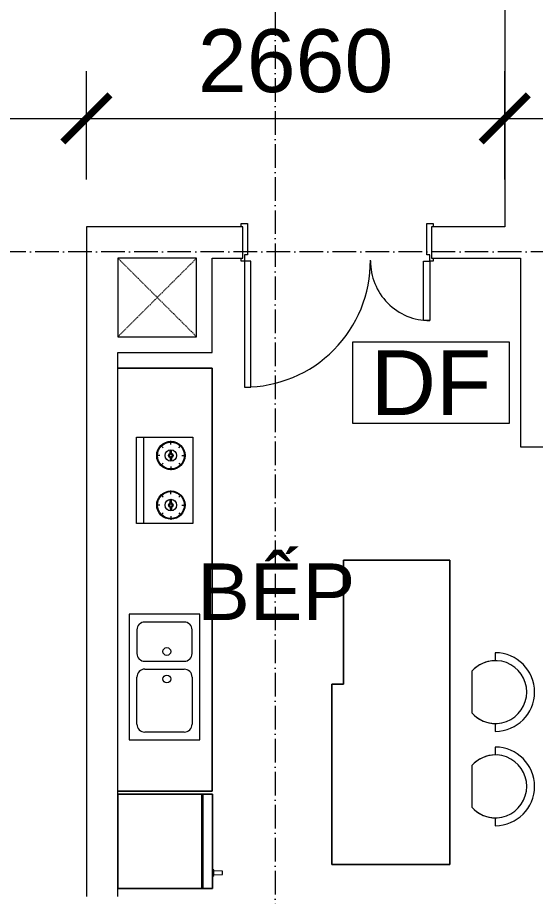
# Model space of a CAD drawing. Header units: millimetres. Extents: x -20144 to 122974, y -38328 to 48263.
# Drawn here: x 30763 to 34056, y 27050 to 32640 of the extents above; entities that cross this region are included whole.
import ezdxf
from ezdxf.enums import TextEntityAlignment as Align

# ---------------------------------------------------------------- set-up
doc = ezdxf.new("R2010")
doc.units = ezdxf.units.MM
doc.linetypes.add('Dash', pattern=[6.35, 3.175, -3.175])
doc.linetypes.add('Grid Line', pattern=[4.2, 3, -0.6, 0, -0.6])
for name, color, linetype, lineweight in [('A-DETL-GENF', 31, 'Continuous', 5), ('A-DETL-GENF-HDLN', 161, 'Dash', 5), ('CHU', 181, 'Continuous', 5), ('CUA', 31, 'Continuous', 9), ('DIM', 1, 'Continuous', 5), ('NET-CAT', 3, 'Continuous', 15), ('THIET BI', 44, 'Continuous', 5), ('TRUC', 225, 'Continuous', 5), ('Y-GHI CHU PCCC$0$Z-CT1-GHI CHU TT$0$KI-HIEU', 6, 'Continuous', 13)]:
    doc.layers.add(name, color=color, linetype=linetype, lineweight=lineweight)
doc.styles.add('Arial_4', font='arial_0.ttf', dxfattribs={"height": 360})
doc.styles.add('TA1', font='arial_0.ttf')
doc.styles.add('Y-GHI CHU PCCC$0$Arial', font='arial_0.ttf')
doc.dimstyles.new('D_200_KTx2', dxfattribs={"dimtxt": 400, "dimasz": 300, "dimexe": 300, "dimexo": 300, "dimgap": 160, "dimtad": 1, "dimdec": 0, "dimzin": 9, "dimtxsty": 'TA1', "dimblk": 'ARCHTICK', "dimcen": 1, "dimdle": 300, "dimclrd": 256, "dimclre": 256, "dimclrt": 7, "dimadec": 0, "dimazin": 0, "dimtfac": 1, "dimtdec": 0, "dimtix": 1, "dimtmove": 1, "dimatfit": 3, "dimldrblk": 'ARCHTICK', "dimfxl": 0, "dimtolj": 1, "dimtzin": 0, "dimlwd": -1, "dimlwe": -1, "dimarcsym": 0})

# ---------------------------------------------------------------- blocks, each defined once
blk = doc.blocks.new('CUA VAO CAN HO - Type 1-1365711-MẶT BẰNG TẦNG 5 ĐẾN TẦNG 22')
at = {"layer": 'CUA', "lineweight": 5}
for p, q in [((-508.5, 97.7), (-508.5, 117.7)), ((-508.5, 117.7), (-468.5, 117.7)), ((-468.5, 117.7), (-468.5, -81.3)), ((671.5, 117.7), (711.5, 117.7)), ((671.5, -81.3), (671.5, 117.7)), ((711.5, 117.7), (711.5, 97.7)), ((-498.5, 97.7), (-508.5, 97.7)), ((-498.5, -102.3), (-498.5, 97.7)), ((701.5, 97.7), (701.5, -102.3)), ((711.5, 97.7), (701.5, 97.7)), ((-508.5, -102.3), (-498.5, -102.3)), ((-508.5, -122.3), (-508.5, -102.3)), ((-488.5, -81.3), (-488.5, -122.3)), ((-468.5, -81.3), (-488.5, -81.3)), ((691.5, -81.3), (671.5, -81.3)), ((691.5, -122.3), (691.5, -81.3)), ((701.5, -102.3), (711.5, -102.3)), ((711.5, -102.3), (711.5, -122.3)), ((-488.5, -122.3), (-508.5, -122.3)), ((711.5, -122.3), (691.5, -122.3))]:
    blk.add_line(p, q, dxfattribs=at)
at = {"layer": 'CUA'}
for p, q in [((-447.5, -122.3), (-487.5, -122.3)), ((-487.5, -122.3), (-487.5, -922.3)), ((-447.5, -922.3), (-447.5, -122.3)), ((650.5, -122.3), (690.5, -122.3)), ((650.5, -499.3), (650.5, -122.3)), ((690.5, -122.3), (690.5, -499.3)), ((690.5, -499.3), (650.5, -499.3)), ((-487.5, -922.3), (-447.5, -922.3))]:
    blk.add_line(p, q, dxfattribs=at)
at = {"layer": 'CUA', "lineweight": 5}
for centre, radius, start, end in [((-487.5, -122.3), 800, 270, 0.5), ((690.5, -122.3), 377, 179.5, 270)]:
    blk.add_arc(centre, radius, start, end, dxfattribs=at)
blk = doc.blocks.new('X-TU LANH - X-TU LANH-1305599-MẶT BẰNG TẦNG 5 ĐẾN TẦNG 22')
at = {"layer": 'THIET BI'}
for p, q in [((300, 0), (-300, 0)), ((-300, 0), (-300, -600)), ((-300, -600), (-300, 0)), ((-300, 0), (300, 0)), ((300, -600), (300, 0)), ((300, 0), (300, -600)), ((300, -530), (-300, -530)), ((300, -540), (-300, -540)), ((-300, -600), (300, -600)), ((300, -600), (-300, -600)), ((-222.5, -600), (-217.5, -610)), ((-217.5, -610), (-182.5, -610)), ((-212.5, -610), (-210.5, -665)), ((-189.5, -665), (-187.5, -610)), ((-182.5, -610), (-177.5, -600)), ((-210.5, -665), (-205.2, -665)), ((-194.8, -665), (-189.5, -665))]:
    blk.add_line(p, q, dxfattribs=at)
blk.add_arc((-200, -667.2), 5.66, 22.4018, 157.5982, dxfattribs=at)
blk = doc.blocks.new('X-GHE BAR - X-GHE BAR-1305631-MẶT BẰNG TẦNG 5 ĐẾN TẦNG 22')
at = {"layer": 'THIET BI'}
for p, q in [((-250, -250), (-200, -250)), ((-250, -250), (-200, -250)), ((200, -250), (250, -250)), ((200, -250), (250, -250)), ((-132.3, -400), (132.3, -400)), ((-132.3, -400), (132.3, -400))]:
    blk.add_line(p, q, dxfattribs=at)
for radius, start, end in [(250, 0, 180), (250, 0, 180), (200, 311.4096, 228.5904), (200, 180, 228.5904), (200, 311.4096, 0)]:
    blk.add_arc((0, -250), radius, start, end, dxfattribs=at)
blk = doc.blocks.new('X-BEP - X-BEP-1383930-MẶT BẰNG TẦNG 5 ĐẾN TẦNG 22')
at = {"layer": 'THIET BI'}
for p, q in [((0, 0), (0, -600)), ((0, -600), (0, 0)), ((2689.8, -600), (2689.8, 0)), ((2689.8, 0), (2689.8, -600)), ((325.6, -71.5), (325.6, -521.5)), ((1125.6, -71.5), (325.6, -71.5)), ((1125.6, -521.5), (1125.6, -71.5)), ((425.6, -121.5), (725.6, -121.5)), ((1025.6, -121.5), (875.6, -121.5)), ((1702.5, -117.4), (2251.6, -117.4)), ((1702.5, -475.7), (1702.5, -117.4)), ((2251.6, -162.4), (1702.5, -162.4)), ((2251.6, -117.4), (2251.6, -475.7)), ((375.6, -421.5), (375.6, -171.5)), ((775.6, -171.5), (775.6, -421.5)), ((825.6, -171.5), (825.6, -421.5)), ((1075.6, -421.5), (1075.6, -171.5)), ((1769.7, -287.3), (1753.1, -270.7)), ((1819.3, -266.8), (1819.3, -243.3)), ((1868.9, -287.3), (1885.5, -270.7)), ((2085.2, -287.3), (2068.6, -270.7)), ((2134.8, -266.8), (2134.8, -243.3)), ((2184.4, -287.3), (2201, -270.7)), ((1805.2, -332.9), (1782.7, -332.9)), ((1833.5, -332.9), (1856, -332.9)), ((2120.6, -332.9), (2098.1, -332.9)), ((2148.9, -332.9), (2171.4, -332.9)), ((1749.1, -336.9), (1725.7, -336.9)), ((1769.7, -386.6), (1753.1, -403.1)), ((1805.2, -341), (1782.7, -341)), ((1833.5, -341), (1856, -341)), ((1868.9, -386.6), (1885.5, -403.1)), ((1889.5, -336.9), (1912.9, -336.9)), ((2064.6, -336.9), (2041.2, -336.9)), ((2085.2, -386.6), (2068.6, -403.1)), ((2120.6, -341), (2098.1, -341)), ((2148.9, -341), (2171.4, -341)), ((2184.4, -386.6), (2201, -403.1)), ((2205, -336.9), (2228.4, -336.9)), ((1819.3, -407.1), (1819.3, -430.5)), ((2134.8, -407.1), (2134.8, -430.5)), ((725.6, -471.5), (425.6, -471.5)), ((875.6, -471.5), (1025.6, -471.5)), ((2251.6, -475.7), (1702.5, -475.7)), ((325.6, -521.5), (1125.6, -521.5)), ((0, -600), (2689.8, -600)), ((2689.8, -600), (0, -600))]:
    blk.add_line(p, q, dxfattribs=at)
for centre, radius in [((1819.3, -336.9), 90), ((1819.3, -336.9), 85.5), ((2134.8, -336.9), 90), ((2134.8, -336.9), 85.5), ((713.1, -311.5), 25), ((888.1, -311.5), 25), ((1819.3, -336.9), 36.9), ((1819.3, -336.9), 14.7), ((1819.3, -336.9), 8.24), ((2134.8, -336.9), 36.9), ((2134.8, -336.9), 14.7), ((2134.8, -336.9), 8.24)]:
    blk.add_circle(centre, radius, dxfattribs=at)
for centre, start, end in [((425.6, -171.5), 90, 180), ((725.6, -171.5), 360, 90), ((875.6, -171.5), 90, 180), ((1025.6, -171.5), 360, 90), ((425.6, -421.5), 180, 270), ((725.6, -421.5), 270, 0), ((875.6, -421.5), 180, 270), ((1025.6, -421.5), 270, 0)]:
    blk.add_arc(centre, 50, start, end, dxfattribs=at)
blk = doc.blocks.new('X-BAR - X-BAR-1383931-MẶT BẰNG TẦNG 5 ĐẾN TẦNG 22')
at = {"layer": 'THIET BI'}
for p, q in [((0, 0), (-676, 0)), ((-676, 0), (-676, -790)), ((-676, -790), (-676, 0)), ((-676, 0), (0, 0)), ((0, -1937.9), (0, 0)), ((0, 0), (0, -1937.9)), ((-676, -790), (-750, -790)), ((-750, -790), (-750, -1937.9)), ((-750, -1937.9), (-750, -790)), ((-750, -790), (-676, -790)), ((-750, -1937.9), (0, -1937.9)), ((0, -1937.9), (-750, -1937.9))]:
    blk.add_line(p, q, dxfattribs=at)
blk = doc.blocks.new('Family2 - Family1-1891632-MẶT BẰNG TẦNG 5 ĐẾN TẦNG 22')
at = {"layer": 'A-DETL-GENF'}
for p, q in [((500, 500), (0, 500)), ((0, 500), (0, 0)), ((500, 0), (500, 500)), ((0, 0), (500, 0))]:
    blk.add_line(p, q, dxfattribs=at)
at = {"layer": 'A-DETL-GENF-HDLN'}
for p, q in [((0, 500), (500, 0.8)), ((0, 0), (500, 499.2))]:
    blk.add_line(p, q, dxfattribs=at)
blk = doc.blocks.new('_ArchTick')
at = {"color": 0, "const_width": 0.15}
blk.add_lwpolyline([(-0.5, -0.5), (0.5, 0.5)], dxfattribs=at)
blk = doc.blocks.new('*D725')
at = {"layer": 'Defpoints', "color": 0, "transparency": 16777216}
for p in [(31200.5, 31999.1), (31200.5, 31309.9), (28200.5, 31299.9)]:
    blk.add_point(p, dxfattribs=at)
at = {"layer": 'DIM', "transparency": 16777216}
for p, q in [((28200.5, 31599.9), (28200.5, 32299.1)), ((31200.5, 31609.9), (31200.5, 32299.1)), ((27900.5, 31999.1), (31500.5, 31999.1))]:
    blk.add_line(p, q, dxfattribs=at)
at = {"layer": 'DIM', "transparency": 16777216, "xscale": 300, "yscale": 300, "zscale": 300, "rotation": 180}
blk.add_blockref('_ArchTick', (28200.5, 31999.1), dxfattribs=at)
at = {"layer": 'DIM', "transparency": 16777216, "xscale": 300, "yscale": 300, "zscale": 300}
blk.add_blockref('_ArchTick', (31200.5, 31999.1), dxfattribs=at)
at = {"layer": 'DIM', "color": 7, "transparency": 16777216, "insert": (29083.4, 32363.4), "char_height": 400, "attachment_point": 5, "style": 'TA1'}
blk.add_mtext('\\A1;3000', dxfattribs=at)
blk = doc.blocks.new('*D726')
at = {"layer": 'Defpoints', "color": 0, "transparency": 16777216}
for p in [(33860.5, 31999.1), (31200.5, 31309.9), (33860.5, 31309.9)]:
    blk.add_point(p, dxfattribs=at)
at = {"layer": 'DIM', "transparency": 16777216}
for p, q in [((31200.5, 31609.9), (31200.5, 32299.1)), ((33860.5, 31609.9), (33860.5, 32299.1)), ((30900.5, 31999.1), (34160.5, 31999.1))]:
    blk.add_line(p, q, dxfattribs=at)
at = {"layer": 'DIM', "transparency": 16777216, "xscale": 300, "yscale": 300, "zscale": 300, "rotation": 180}
blk.add_blockref('_ArchTick', (31200.5, 31999.1), dxfattribs=at)
at = {"layer": 'DIM', "transparency": 16777216, "xscale": 300, "yscale": 300, "zscale": 300}
blk.add_blockref('_ArchTick', (33860.5, 31999.1), dxfattribs=at)
at = {"layer": 'DIM', "color": 7, "transparency": 16777216, "insert": (32530.5, 32363.3), "char_height": 400, "attachment_point": 5, "style": 'TA1'}
blk.add_mtext('\\A1;2660', dxfattribs=at)
blk = doc.blocks.new('Y-GHI CHU PCCC$0$A$C67775D76')
at = {"color": 8, "ltscale": 30}
blk.add_lwpolyline([(-266.7, -137.5), (266.7, -137.5), (266.7, 137.5), (-266.7, 137.5)], close=True, dxfattribs=at)
at = {"color": 8, "style": 'Y-GHI CHU PCCC$0$Arial'}
blk.add_text('DF', height=220, dxfattribs=at).set_placement((0, 0), align=Align.MIDDLE_CENTER)

msp = doc.modelspace()

# ---------------------------------------------------------------- linework, layer by layer
at = {"layer": 'NET-CAT'}
for p, q in [((33860.5, 32799.9), (33860.5, 31309.9)), ((31200.5, 31309.9), (31200.5, 27049.9)), ((32194.8, 31309.9), (31200.5, 31309.9)), ((32194.8, 31109.9), (32194.8, 31309.9)), ((33860.5, 31309.9), (33394.8, 31309.9)), ((33394.8, 31309.9), (33394.8, 31109.9)), ((32000.5, 30509.9), (32000.5, 31109.9)), ((32000.5, 31109.9), (32194.8, 31109.9)), ((33394.8, 31109.9), (33960.5, 31109.9)), ((33960.5, 31109.9), (33960.5, 29909.9)), ((31400.5, 27049.9), (31400.5, 30509.9)), ((31400.5, 30509.9), (32000.5, 30509.9)), ((33960.5, 29909.9), (34790.6, 29909.9))]:
    msp.add_line(p, q, dxfattribs=at)
at = {"layer": 'TRUC', "linetype": 'Grid Line', "ltscale": 50}
for p, q in [((32400.5, 43599.9), (32400.5, -4500.1)), ((43000.5, 31149.9), (-14407, 31149.9))]:
    msp.add_line(p, q, dxfattribs=at)

# ---------------------------------------------------------------- block references
at = {"layer": 'A-DETL-GENF'}
msp.add_blockref('Family2 - Family1-1891632-MẶT BẰNG TẦNG 5 ĐẾN TẦNG 22', (31400.5, 30609.9), dxfattribs=at)
at = {"layer": 'CUA'}
msp.add_blockref('CUA VAO CAN HO - Type 1-1365711-MẶT BẰNG TẦNG 5 ĐẾN TẦNG 22', (32693.4, 31212.2), dxfattribs=at)
at = {"layer": 'THIET BI'}
for name, p, rotation in [('X-BEP - X-BEP-1383930-MẶT BẰNG TẦNG 5 ĐẾN TẦNG 22', (31400.5, 27719.9), 89.9999999999999), ('X-GHE BAR - X-GHE BAR-1305631-MẶT BẰNG TẦNG 5 ĐẾN TẦNG 22', (34050.6, 28349.9), 269.9999999999997), ('X-GHE BAR - X-GHE BAR-1305631-MẶT BẰNG TẦNG 5 ĐẾN TẦNG 22', (34050.6, 27749.9), 269.9999999999997), ('X-TU LANH - X-TU LANH-1305599-MẶT BẰNG TẦNG 5 ĐẾN TẦNG 22', (31401.3, 27399.9), 89.9999999999999)]:
    msp.add_blockref(name, p, dxfattribs=dict(at, rotation=rotation))
msp.add_blockref('X-BAR - X-BAR-1383931-MẶT BẰNG TẦNG 5 ĐẾN TẦNG 22', (33510.6, 29189.9), dxfattribs=at)
at = {"layer": 'Y-GHI CHU PCCC$0$Z-CT1-GHI CHU TT$0$KI-HIEU', "color": 8, "xscale": 1.875, "yscale": 1.875, "zscale": 1.875}
msp.add_blockref('Y-GHI CHU PCCC$0$A$C67775D76', (33391.7, 30318.5), dxfattribs=at)

# ---------------------------------------------------------------- texts
at = {"layer": 'CHU', "color": 7, "insert": (32910.2, 29168), "char_height": 360, "width": 1001.92, "attachment_point": 3, "line_spacing_factor": 0.936439, "style": 'Arial_4'}
msp.add_mtext('\\pt2540.0016,5079.9996,7620.0012,10159.9992,12700.0008,15239.9988,17780.0004,20319.9984,22860,25400.0016,27939.9996,30480.0012,33019.9992,35560.0008,38099.9988,40640.0004,43179.9984,45720,48260.0016,50799.9996,53340.0012,55879.9992,58420.0008,60959.9988,63500.0004,66039.9984,68580,71120.0016,73659.9996,76200.0012,78739.9992,81280.0008;BẾP', dxfattribs=at)

# ---------------------------------------------------------------- dimensions: what is measured, and where the dimension line sits
at = {"layer": 'DIM'}
dim = msp.add_linear_dim(base=(31200.5, 31999.1), p1=(28200.5, 31299.9), p2=(31200.5, 31309.9), dimstyle='D_200_KTx2', dxfattribs=at)
dim.commit()
dim.dimension.update_dxf_attribs({"geometry": '*D725', "text_midpoint": (29083.4, 31999.1), "dimtype": 160})
dim = msp.add_linear_dim(base=(33860.5, 31999.1), p1=(31200.5, 31309.9), p2=(33860.5, 31309.9), dimstyle='D_200_KTx2', dxfattribs=at)
dim.commit()
dim.dimension.update_dxf_attribs({"geometry": '*D726', "text_midpoint": (32530.5, 32363.3)})

doc.saveas('drawing.dxf')
